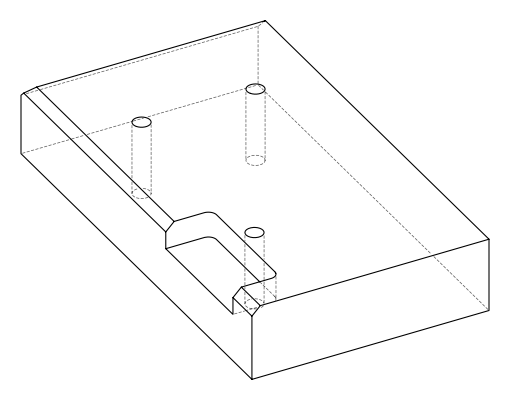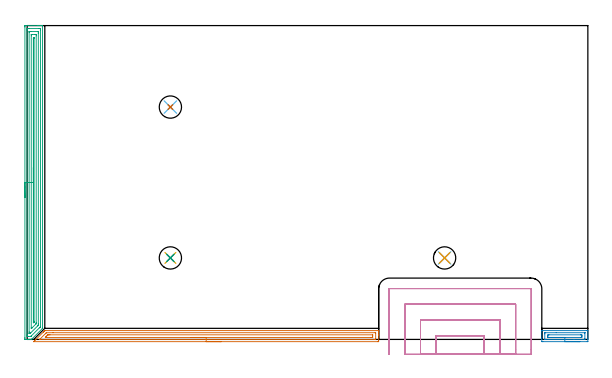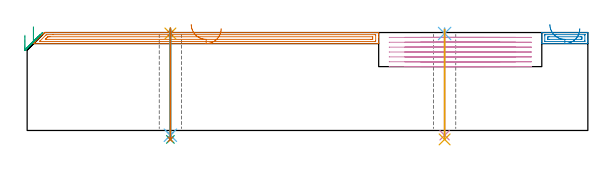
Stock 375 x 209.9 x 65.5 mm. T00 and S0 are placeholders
(PLAN: 13 operations, 8 tool changes, 29.4 min)
(1 AREA_MILL | FG_CHAMFER_SURFACE | UGT0205_001 | 5.66 min | 6545 mm3)
(2 AREA_MILL_1 | FG_CHAMFER_SURFACE_1 | UGT0205_001 | 0.94 min | 1005 mm3)
(3 AREA_MILL_2 | FG_CHAMFER_SURFACE_2 | UGT0205_001 | 8.48 min | 14348 mm3)
(4 MILL_SLOT | SLOT_PARTIAL_RECTANGULAR | UGT0201_132 | Follow Part, ap 3.5, ae 75% | 12.44 min | 101248 mm3)
(5 SPOT_DRILL | STEP1HOLE | NXT0321_9005460120000 | 0.03 min | 4 mm3)
(6 SPOT_DRILL_1 | STEP1HOLE_1 | NXT0321_9005460120000 | 0.03 min | 2 mm3)
(7 SPOT_DRILL_2 | STEP1HOLE_2 | NXT0321_9005460120000 | 0.03 min | 1 mm3)
(8 DRILL_THROUGH_HOLE_INTO_CENTER | STEP1HOLE | NXT0301_065 | 0.28 min | 4520 mm3)
(9 DRILL_TO_ENLARGE_THROUGH_HOLE | STEP1HOLE | UGT0301_280 | 0.3 min | 6870 mm3)
(10 DRILL_THROUGH_HOLE_INTO_CENTER_1 | STEP1HOLE_1 | NXT0301_065 | 0.28 min | 4523 mm3)
(11 DRILL_TO_ENLARGE_THROUGH_HOLE_1 | STEP1HOLE_1 | UGT0301_280 | 0.3 min | 6875 mm3)
(12 DRILL_THROUGH_HOLE_INTO_CENTER_2 | STEP1HOLE_2 | NXT0301_065 | 0.28 min | 4524 mm3)
(13 DRILL_TO_ENLARGE_THROUGH_HOLE_2 | STEP1HOLE_2 | UGT0301_280 | 0.3 min | 6874 mm3)
(TOOL UGT0205_001 | Chamfer Mill 20 x 3 x 45 deg. | D20 FL50 Z2)
(TOOL UGT0201_132 | Carbide End Mill 14.0 | D14 FL30 Z4)
(TOOL NXT0321_9005460120000 | NC Spot Drill, 142deg, 12mm, Carbide, Uncoated | D12 PA142 FL30 Z2)
(TOOL NXT0301_065 | Carbide Drill 9.4mm [860.1-0940-075A1-MM 2214] | D9.4 PA140 FL98 Z2)
(TOOL UGT0301_280 | Twist Drill 14.9 mm | D14.9 PA118 FL114 Z2)
(OP 1 AREA_MILL)
G17 G21 G94 G90
T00 M6
G54
G17 G0 G90 X129.75 Y-1.5 S1061 M3
G43 Z75.5 H0
Z68.1
G94 G1 X129.712 Z67.228 F250.
X129.598 Z66.364
X129.409 Z65.512
X129.147 Z64.68
X128.813 Z63.874
X128.41 Z63.1
X127.941 Z62.364
X127.41 Z61.672
X126.821 Z61.029
X126.178 Z60.44
X125.486 Z59.908
X124.75 Z59.44
X123.976 Z59.037
X123.17 Z58.703
X122.338 Z58.441
X121.486 Z58.252
X120.622 Z58.138
X119.75 Z58.1
X4.531
X4.416 Y-1.496 Z58.102
X4.415 Y-1.494 Z58.104
X4.416 Y-1.483 Z58.115
X4.894 Y-1.006 Z58.594
X5.575 Y-0.324 Z59.274
X10.876 Y4.977 Z64.576
X10.919 Y5.021 Z64.618
X10.964 Y5.065 Z64.664
X11.173 Y5.273 Z64.872
X11.216 Y5.318 Z64.915
X11.536 Y5.636 Z65.236
X11.812 Y5.904 Z65.496
X12.142 Y5.9 Z65.5
X234.935
X235.09 Y5.897 Z65.488
X235.093 Y5.851 Z65.443
X235.1 Y5.469 Z65.068
Y5.087 Z64.686
Y4.427 Z64.022
Y3.206 Z62.803
Y2.645 Z62.24
Y-0.637 Z58.959
X235.098 Y-0.918 Z58.679
X235.093 Y-1.491 Z58.106
X235.065 Y-1.494 Z58.104
X234.488 Y-1.5 Z58.1
X119.75
Y-0.086 Z59.514
X8.524
X8.407 Y-0.085 Z59.515
X8.328 Y-0.082 Z59.518
X8.281 Y-0.079 Z59.521
X8.285 Y-0.072 Z59.528
X8.325 Y-0.027 Z59.573
X8.453 Y0.103 Z59.703
X8.583 Y0.234 Z59.834
X12.155 Y3.805 Z63.405
X12.467 Y4.116 Z63.716
X12.784 Y4.427 Z64.027
X12.836 Y4.474 Z64.074
X12.931 Y4.482 Z64.082
X12.99 Y4.485 Z64.085
X17.3 Y4.486 Z64.086
X232.761 Y4.485 Z64.085
X232.879 Y4.483 Z64.083
X233.09 Y4.477 Z64.077
X233.092 Y4.427 Z64.027
X233.099 Y4.031 Z63.631
Y0.468 Z60.068
X233.092 Y-0.027 Z59.573
X233.09 Y-0.07 Z59.53
X232.938 Y-0.079 Z59.521
X232.82 Y-0.084 Z59.516
X232.761 Y-0.086 Z59.514
X119.75
Y1.328 Z60.928
X13.048 Y1.329 Z60.929
X12.581 Y1.33 Z60.93
X12.182 Y1.334 Z60.934
X12.155 Y1.335 Z60.935
Y1.346 Z60.946
Y1.353 Z60.953
X12.355 Y1.555 Z61.155
X12.554 Y1.755 Z61.355
X13.246 Y2.447 Z62.047
X13.445 Y2.645 Z62.245
X13.694 Y2.892 Z62.492
X13.779 Y2.974 Z62.574
X13.849 Y3.037 Z62.637
X13.891 Y3.065 Z62.665
X13.941 Y3.066 Z62.666
X14.408 Y3.07 Z62.67
X14.834 Y3.071 Z62.671
X15.299 Y3.072 Z62.672
X230.917 Y3.071 Z62.671
X231.059 Y3.07 Z62.67
X231.082 Y3.068 Z62.668
X231.088 Y3.066 Z62.666
X231.091 Y3.047 Z62.647
X231.097 Y2.95 Z62.55
X231.099 Y2.828 Z62.428
X231.1 Y2.645 Z62.245
X231.099 Y1.573 Z61.173
X231.093 Y1.389 Z60.989
X231.09 Y1.341 Z60.941
X231.074 Y1.335 Z60.935
X231.023 Y1.333 Z60.933
X230.917 Y1.33 Z60.93
X230.451 Y1.329 Z60.929
X230.024 Y1.328 Z60.928
X119.75
X118.878 Z60.966
X118.013 Z61.08
X117.162 Z61.269
X116.33 Z61.532
X115.524 Z61.865
X114.75 Z62.268
X114.014 Z62.737
X113.322 Z63.268
X112.679 Z63.857
X112.09 Z64.501
X111.558 Z65.193
X111.09 Z65.928
X110.687 Z66.702
X110.353 Z67.508
X110.091 Z68.34
X109.902 Z69.192
X109.788 Z70.057
X109.75 Z70.928
G0 Z75.5
M5
M2
(OP 2 AREA_MILL_1)
G17 G21 G94 G90
T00 M6
G54
G17 G0 G90 X369.6 Y-1.5 S1061 M3
G43 Z75.5 H0
Z68.1
G94 G1 X369.562 Z67.228 F250.
X369.448 Z66.364
X369.259 Z65.512
X368.997 Z64.68
X368.663 Z63.874
X368.26 Z63.1
X367.792 Z62.364
X367.26 Z61.672
X366.671 Z61.029
X366.028 Z60.44
X365.336 Z59.908
X364.6 Z59.44
X363.826 Z59.037
X363.02 Z58.703
X362.188 Z58.441
X361.336 Z58.252
X360.472 Z58.138
X359.6 Z58.1
X344.891
X344.635 Y-1.499 Z58.101
X344.205 Y-1.49 Z58.105
X344.201 Y-1.358 Z58.237
X344.2 Y-0.027 Z59.566
Y0.854 Z60.454
Y5.763 Z65.363
X344.21 Y5.893 Z65.493
X344.635 Y5.9 Z65.5
X374.565
X374.99 Y5.893 Z65.493
X375. Y5.765 Z65.365
Y0.864 Z60.464
Y-0.027 Z59.566
X374.999 Y-1.358 Z58.237
X374.995 Y-1.49 Z58.104
X374.565 Y-1.5 Z58.1
X359.6
Y-0.086 Z59.514
X346.396 Y-0.085 Z59.515
X346.338 Y-0.084 Z59.516
X346.223 Y-0.079 Z59.521
X346.208 Y-0.076 Z59.524
X346.205 Y-0.072 Z59.528
X346.202 Y-0.055 Z59.545
X346.201 Y-0.027 Z59.573
X346.2 Y0.171 Z59.771
X346.201 Y3.734 Z63.334
X346.209 Y4.427 Z64.027
X346.21 Y4.47 Z64.07
X346.281 Y4.479 Z64.079
X346.34 Y4.484 Z64.084
X346.396 Y4.485 Z64.085
X353.82 Y4.486 Z64.086
X372.804 Y4.485 Z64.085
X372.862 Y4.484 Z64.084
X372.977 Y4.479 Z64.079
X372.992 Y4.476 Z64.076
X372.995 Y4.472 Z64.072
X372.998 Y4.455 Z64.055
X372.999 Y4.427 Z64.027
X373. Y4.229 Z63.829
X372.999 Y0.666 Z60.266
X372.991 Y-0.027 Z59.573
X372.99 Y-0.071 Z59.529
X372.919 Y-0.079 Z59.521
X372.86 Y-0.084 Z59.516
X372.804 Y-0.085 Z59.515
X365.82 Y-0.086 Z59.514
X359.6
Y1.328 Z60.928
X349.037 Y1.329 Z60.929
X348.575 Y1.331 Z60.931
X348.322 Y1.336 Z60.936
X348.21 Y1.354 Z60.954
X348.2 Y1.71 Z61.31
Y1.755 Z61.355
Y2.601 Z62.201
X348.201 Y2.645 Z62.245
X348.21 Y3.062 Z62.662
X348.619 Y3.068 Z62.668
X349.037 Y3.071 Z62.671
X370.163
X370.625 Y3.069 Z62.669
X370.878 Y3.064 Z62.664
X370.99 Y3.046 Z62.646
X371. Y2.69 Z62.29
Y2.645 Z62.245
Y1.799 Z61.399
X370.999 Y1.755 Z61.355
X370.99 Y1.338 Z60.938
X370.581 Y1.332 Z60.932
X370.163 Y1.329 Z60.929
X359.6 Y1.328 Z60.928
X358.728 Z60.967
X357.864 Z61.08
X357.012 Z61.269
X356.18 Z61.532
X355.374 Z61.865
X354.6 Z62.268
X353.864 Z62.737
X353.172 Z63.268
X352.529 Z63.857
X351.94 Z64.501
X351.408 Z65.193
X350.94 Z65.928
X350.537 Z66.702
X350.203 Z67.508
X349.941 Z68.34
X349.752 Z69.192
X349.638 Z70.057
X349.6 Z70.928
G0 Z75.5
M5
M2
(OP 3 AREA_MILL_2)
G17 G21 G94 G90
T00 M6
G54
G17 G0 G90 X-1.5 Y94.95 S1061 M3
G43 Z75.5 H0
Z63.7
G94 G1 Y94.988 Z62.828 F250.
Y95.102 Z61.963
Y95.291 Z61.112
Y95.553 Z60.28
Y95.887 Z59.474
Y96.29 Z58.7
Y96.758 Z57.964
Y97.29 Z57.272
Y97.879 Z56.629
Y98.522 Z56.04
Y99.214 Z55.508
Y99.95 Z55.04
Y100.724 Z54.637
Y101.53 Z54.303
Y102.362 Z54.041
Y103.214 Z53.852
Y104.078 Z53.738
Y104.95 Z53.7
Y208.975
X-1.499 Y209.302 Z53.701
X-1.494 Y209.861 Z53.704
X-1.491 Y209.893 Z53.706
X-0.937 Y209.897 Z54.26
X-0.341 Y209.9 Z54.857
X7.068 Z62.262
X7.655 Z62.852
X7.958 Z63.154
X8.545 Z63.741
X8.847 Z64.042
X9.453 Z64.652
X9.917 Z65.116
X10.262 Y209.893 Z65.453
X10.297 Y209.89 Z65.488
X10.3 Y209.748 Z65.5
Y7.727
X10.307 Y7.413 Z65.493
X10.079 Y7.178 Z65.277
X3.201 Y0.3 Z58.4
X3.066 Y0.164 Z58.262
X2.904 Y0.003 Z58.101
X2.9 Y0. Z58.098
X2.585 Z57.785
X1.732 Z56.931
X1.447 Z56.647
X0.842 Z56.038
X0.54 Z55.736
X-0.047 Z55.149
X-0.35 Z54.847
X-0.937 Y0.001 Z54.258
X-1.172 Y0.003 Z54.023
X-1.491 Y0.008 Z53.705
X-1.493 Y0.04 Z53.703
X-1.499 Y0.598 Z53.701
X-1.5 Y1.163 Z53.7
Y104.95
X-0.086 Z55.114
Y206.665
X-0.083 Y207.518 Z55.117
X-0.082 Y207.553 Z55.118
X-0.047 Y207.89 Z55.153
X0.464 Y207.898 Z55.664
X0.842 Y207.899 Z56.042
X1.351 Y207.9 Z56.551
X7.958 Y207.899 Z63.158
X8.47 Y207.897 Z63.67
X8.847 Y207.89 Z64.047
X8.881 Y207.518 Z64.081
X8.883 Y207.482 Z64.083
X8.886 Y206.627 Z64.086
Y8.586
X8.885 Y8.548 Z64.085
X8.88 Y8.471 Z64.08
X8.876 Y8.437 Z64.076
X8.869 Y8.426 Z64.069
X8.847 Y8.4 Z64.047
X8.516 Y8.066 Z63.716
X8.183 Y7.733 Z63.383
X2.726 Y2.277 Z57.926
X2.621 Y2.175 Z57.821
X2.482 Y2.044 Z57.682
X2.429 Y2.01 Z57.629
X2.366 Y2.007 Z57.566
X2.111 Y2.001 Z57.311
X0.842 Z56.042
X0.33 Y2.003 Z55.53
X-0.047 Y2.01 Z55.153
X-0.081 Y2.382 Z55.119
X-0.083 Y2.418 Z55.117
X-0.086 Y3.273 Z55.114
Y104.95
X1.328 Z56.528
X1.329 Y205.247 Z56.529
X1.331 Y205.735 Z56.531
X1.333 Y205.835 Z56.533
X1.335 Y205.877 Z56.535
X1.403 Y205.89 Z56.603
X1.569 Y205.898 Z56.769
X1.732 Y205.899 Z56.932
X2.456 Y205.9 Z57.656
X7.233 Y205.899 Z62.433
X7.343 Y205.896 Z62.543
X7.43 Y205.89 Z62.63
X7.465 Y205.884 Z62.665
X7.467 Y205.868 Z62.667
X7.47 Y205.735 Z62.67
X7.471 Y205.331 Z62.671
X7.472 Y204.843 Z62.672
X7.471 Y10.409 Z62.671
X7.47 Y10.006 Z62.67
X7.464 Y9.517 Z62.664
X7.461 Y9.472 Z62.661
X7.425 Y9.431 Z62.625
X7.367 Y9.368 Z62.567
X7.292 Y9.292 Z62.492
X7.068 Y9.067 Z62.268
X2.394 Y4.393 Z57.594
X2.163 Y4.165 Z57.363
X2.019 Y4.03 Z57.219
X1.888 Y4.009 Z57.088
X1.732 Y4.003 Z56.932
X1.567 Y4.001 Z56.767
X1.457 Y4.004 Z56.657
X1.37 Y4.01 Z56.57
X1.334 Y4.016 Z56.534
X1.333 Y4.032 Z56.533
X1.33 Y4.165 Z56.53
X1.329 Y4.57 Z56.529
X1.328 Y5.057 Z56.528
Y104.95
X2.743 Z57.943
Y203.059
X2.747 Y203.825 Z57.947
X2.749 Y203.877 Z57.949
X2.755 Y203.89 Z57.955
X2.777 Y203.893 Z57.977
X2.882 Y203.897 Z58.082
X3.091 Y203.899 Z58.291
X3.511 Y203.9 Z58.711
X5.34 Z60.54
X5.73 Y203.897 Z60.93
X5.924 Y203.894 Z61.124
X6.021 Y203.89 Z61.221
X6.051 Y203.879 Z61.251
X6.057 Y203.059 Z61.257
Y11.301
X6.051 Y10.537 Z61.251
X6.047 Y10.508 Z61.247
X6.03 Y10.487 Z61.23
X5.958 Y10.409 Z61.158
X3.284 Y7.733 Z58.484
X3.166 Y7.617 Z58.366
X2.948 Y7.406 Z58.148
X2.75 Y7.217 Z57.95
X2.744 Y7.61 Z57.944
X2.743 Y7.733 Z57.943
Y104.95
X4.157 Z59.357
Y200.627
X4.158 Y201.275 Z59.358
X4.16 Y201.516 Z59.36
X4.164 Y201.762 Z59.364
X4.173 Y201.89 Z59.373
X4.244 Y201.893 Z59.444
X4.4 Y201.894 Z59.6
X4.607 Y201.89 Z59.807
X4.636 Y201.889 Z59.836
X4.639 Y201.811 Z59.839
X4.641 Y201.681 Z59.841
X4.643 Y201.519 Z59.843
Y201.275
Y12.192
X4.642 Y11.95 Z59.842
X4.638 Y11.625 Z59.838
X4.636 Y11.549 Z59.836
X4.577 Y11.485 Z59.777
X4.402 Y11.301 Z59.602
X4.164 Y11.076 Z59.364
X4.16 Y11.301 Z59.36
X4.158 Y11.543 Z59.358
X4.157 Y12.192 Z59.357
Y12.436
Y104.95
Y105.822 Z59.395
Y106.686 Z59.509
Y107.538 Z59.698
Y108.37 Z59.96
Y109.176 Z60.294
Y109.95 Z60.697
Y110.686 Z61.165
Y111.378 Z61.696
Y112.021 Z62.286
Y112.61 Z62.929
Y113.142 Z63.621
Y113.61 Z64.357
Y114.013 Z65.131
Y114.347 Z65.937
Y114.609 Z66.769
Y114.798 Z67.62
Y114.912 Z68.485
Y114.95 Z69.357
G0 Z75.5
M5
M2
(OP 4 MILL_SLOT)
G17 G21 G94 G90
T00 M6
G54
G17 G0 G90 X305.7 Y-10. S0 M3
G43 Z75.5 H0
Z62.243
G94 G1 Y-7. F250.
Y2.5 F500.
X273.6
Y-7.
Y-10. F250.
X316.2
Y-7.
Y13. F500.
X263.1
Y-7.
Y-10. F250.
X326.7
Y-7.
Y23.5 F500.
X252.6
Y-7.
Y-10. F250.
X337.2
Y-7.
Y33.8 F500.
G3 X337. Y34. R0.2
G1 X242.3
G3 X242.1 Y33.8 R0.2
G1 Y-7.
Y-10. F250.
G0 X305.7 Z58.986
G1 Y-7.
Y2.5 F500.
X273.6
Y-7.
Y-10. F250.
X316.2
Y-7.
Y13. F500.
X263.1
Y-7.
Y-10. F250.
X326.7
Y-7.
Y23.5 F500.
X252.6
Y-7.
Y-10. F250.
X337.2
Y-7.
Y33.8 F500.
G3 X337. Y34. R0.2
G1 X242.3
G3 X242.1 Y33.8 R0.2
G1 Y-7.
Y-10. F250.
G0 X305.7 Z55.729
G1 Y-7.
Y2.5 F500.
X273.6
Y-7.
Y-10. F250.
X316.2
Y-7.
Y13. F500.
X263.1
Y-7.
Y-10. F250.
X326.7
Y-7.
Y23.5 F500.
X252.6
Y-7.
Y-10. F250.
X337.2
Y-7.
Y33.8 F500.
G3 X337. Y34. R0.2
G1 X242.3
G3 X242.1 Y33.8 R0.2
G1 Y-7.
Y-10. F250.
G0 X305.7 Z52.471
G1 Y-7.
Y2.5 F500.
X273.6
Y-7.
Y-10. F250.
X316.2
Y-7.
Y13. F500.
X263.1
Y-7.
Y-10. F250.
X326.7
Y-7.
Y23.5 F500.
X252.6
Y-7.
Y-10. F250.
X337.2
Y-7.
Y33.8 F500.
G3 X337. Y34. R0.2
G1 X242.3
G3 X242.1 Y33.8 R0.2
G1 Y-7.
Y-10. F250.
G0 X305.7 Z49.214
G1 Y-7.
Y2.5 F500.
X273.6
Y-7.
Y-10. F250.
X316.2
Y-7.
Y13. F500.
X263.1
Y-7.
Y-10. F250.
X326.7
Y-7.
Y23.5 F500.
X252.6
Y-7.
Y-10. F250.
X337.2
Y-7.
Y33.8 F500.
G3 X337. Y34. R0.2
G1 X242.3
G3 X242.1 Y33.8 R0.2
G1 Y-7.
Y-10. F250.
G0 X305.7 Z45.957
G1 Y-7.
Y2.5 F500.
X273.6
Y-7.
Y-10. F250.
X316.2
Y-7.
Y13. F500.
X263.1
Y-7.
Y-10. F250.
X326.7
Y-7.
Y23.5 F500.
X252.6
Y-7.
Y-10. F250.
X337.2
Y-7.
Y33.8 F500.
G3 X337. Y34. R0.2
G1 X242.3
G3 X242.1 Y33.8 R0.2
G1 Y-7.
Y-10. F250.
G0 X305.7 Z42.7
G1 Y-7.
Y2.5 F500.
X273.6
Y-7.
Y-10. F250.
X316.2
Y-7.
Y13. F500.
X263.1
Y-7.
Y-10. F250.
X326.7
Y-7.
Y23.5 F500.
X252.6
Y-7.
Y-10. F250.
X337.2
Y-7.
Y33.8 F500.
G3 X337. Y34. R0.2
G1 X242.3
G3 X242.1 Y33.8 R0.2
G1 Y-7.
Y-10. F250.
G0 Z75.5
M5
M2
(OP 5 SPOT_DRILL)
G17 G21 G94 G90
T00 M6
G54
G17 G0 G90 X95.8 Y54.5 S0 M3
G43 Z75.5 H0
G94 G81 G98 Z64.859 F250. R68.5
G80
M5
M2
(OP 6 SPOT_DRILL_1)
G17 G21 G94 G90
T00 M6
G54
G17 G0 G90 X279.2 Y54.5 S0 M3
G43 Z75.5 H0
G94 G81 G98 Z64.859 F250. R68.5
G80
M5
M2
(OP 7 SPOT_DRILL_2)
G17 G21 G94 G90
T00 M6
G54
G17 G0 G90 X95.8 Y155.4 S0 M3
G43 Z75.5 H0
G94 G81 G98 Z64.859 F250. R68.5
G80
M5
M2
(OP 8 DRILL_THROUGH_HOLE_INTO_CENTER)
G17 G21 G94 G90
T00 M6
G54
G17 G0 G90 X95.8 Y54.5 S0 M3
G43 Z75.5 H1
G94 G73 G98 Z-3.211 F250. Q8.589 R67.5
G80
M5
M2
(OP 9 DRILL_TO_ENLARGE_THROUGH_HOLE)
G17 G21 G94 G90
T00 M6
G54
G17 G0 G90 X95.8 Y54.5 S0 M3
G43 Z75.5 H0
G94 G73 G98 Z-5.976 F250. Q14.295 R67.5
G80
M5
M2
(OP 10 DRILL_THROUGH_HOLE_INTO_CENTER_1)
G17 G21 G94 G90
T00 M6
G54
G17 G0 G90 X279.2 Y54.5 S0 M3
G43 Z75.5 H1
G94 G73 G98 Z-3.211 F250. Q8.589 R67.5
G80
M5
M2
(OP 11 DRILL_TO_ENLARGE_THROUGH_HOLE_1)
G17 G21 G94 G90
T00 M6
G54
G17 G0 G90 X279.2 Y54.5 S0 M3
G43 Z75.5 H0
G94 G73 G98 Z-5.976 F250. Q14.295 R67.5
G80
M5
M2
(OP 12 DRILL_THROUGH_HOLE_INTO_CENTER_2)
G17 G21 G94 G90
T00 M6
G54
G17 G0 G90 X95.8 Y155.4 S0 M3
G43 Z75.5 H1
G94 G73 G98 Z-3.211 F250. Q8.589 R67.5
G80
M5
M2
(OP 13 DRILL_TO_ENLARGE_THROUGH_HOLE_2)
G17 G21 G94 G90
T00 M6
G54
G17 G0 G90 X95.8 Y155.4 S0 M3
G43 Z75.5 H0
G94 G73 G98 Z-5.976 F250. Q14.295 R67.5
G80
M5
M2
